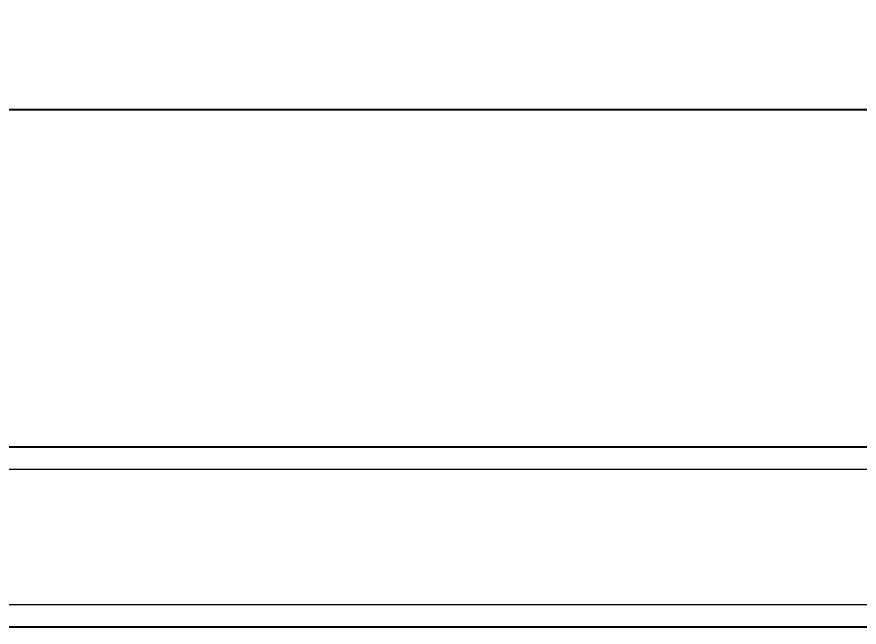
# Model space of a CAD drawing. Header units: millimetres. Extents: x -664 to 840, y 378 to 2003.
# Drawn here: x -463.2 to -346.1, y 430.5 to 515.3 of the extents above; entities that cross this region are included whole.
import ezdxf

# ---------------------------------------------------------------- set-up
doc = ezdxf.new("R2010")
doc.units = ezdxf.units.MM
doc.layers.add('FORMAT', color=7, linetype='Continuous')
doc.styles.add('SLDTEXTSTYLE0', font='TXT', dxfattribs={"width": 0.75})
doc.dimstyles.new('SLDDIMSTYLE0', dxfattribs={"dimtxt": 20, "dimasz": 10, "dimexe": 0, "dimexo": 0.0625, "dimgap": 5, "dimtad": 2, "dimdec": 1, "dimrnd": 1e-09, "dimzin": 12, "dimdsep": 46, "dimtxsty": 'SLDTEXTSTYLE0', "dimsah": 1, "dimcen": 0.09, "dimadec": 0, "dimazin": 3, "dimtfac": 1, "dimtofl": 0, "dimtmove": 0, "dimatfit": 3, "dimfxl": 0, "dimfrac": 2, "dimtolj": 1, "dimtzin": 12, "dimarcsym": 0})

# ---------------------------------------------------------------- blocks, each defined once
blk = doc.blocks.new('_D_4')
at = {"layer": 'FORMAT'}
for p, q in [((-544.09, 1184.88), (-544.09, 501.39)), ((-88.09, 1184.88), (-88.09, 501.39)), ((-544.09, 502.39), (-88.09, 502.39))]:
    blk.add_line(p, q, dxfattribs=at)
for points in [[(-544.09, 502.39), (-534.09, 500.85), (-534.09, 503.93)], [(-88.09, 502.39), (-98.09, 503.93), (-98.09, 500.85)]]:
    blk.add_solid(points, dxfattribs=at)
at = {"layer": 'FORMAT', "insert": (-338.25, 528.17), "char_height": 20, "attachment_point": 1, "style": 'SLDTEXTSTYLE0'}
blk.add_mtext('456', dxfattribs=at)

msp = doc.modelspace()

# ---------------------------------------------------------------- linework, layer by layer
at = {"color": 7, "linetype": 'Continuous', "lineweight": 25}
for p, q in [((-101.59, 455.46), (-530.59, 455.46)), ((-104.44, 430.46), (-527.64, 430.46))]:
    msp.add_line(p, q, dxfattribs=at)
at = {"color": 8, "linetype": 'Continuous', "lineweight": 18}
for p, q in [((-101.59, 452.36), (-530.59, 452.36)), ((-104.11, 433.56), (-527.96, 433.56))]:
    msp.add_line(p, q, dxfattribs=at)

# ---------------------------------------------------------------- dimensions: what is measured, and where the dimension line sits
at = {"layer": 'FORMAT'}
dim = msp.add_linear_dim(base=(-88.09, 502.39), p1=(-544.09, 1184.89), p2=(-88.09, 1184.89), angle=0, dimstyle='SLDDIMSTYLE0', dxfattribs=at)
dim.commit()
dim.dimension.update_dxf_attribs({"geometry": '_D_4', "text_midpoint": (-316.09, 502.39), "dimtype": 160})

doc.saveas('drawing.dxf')
